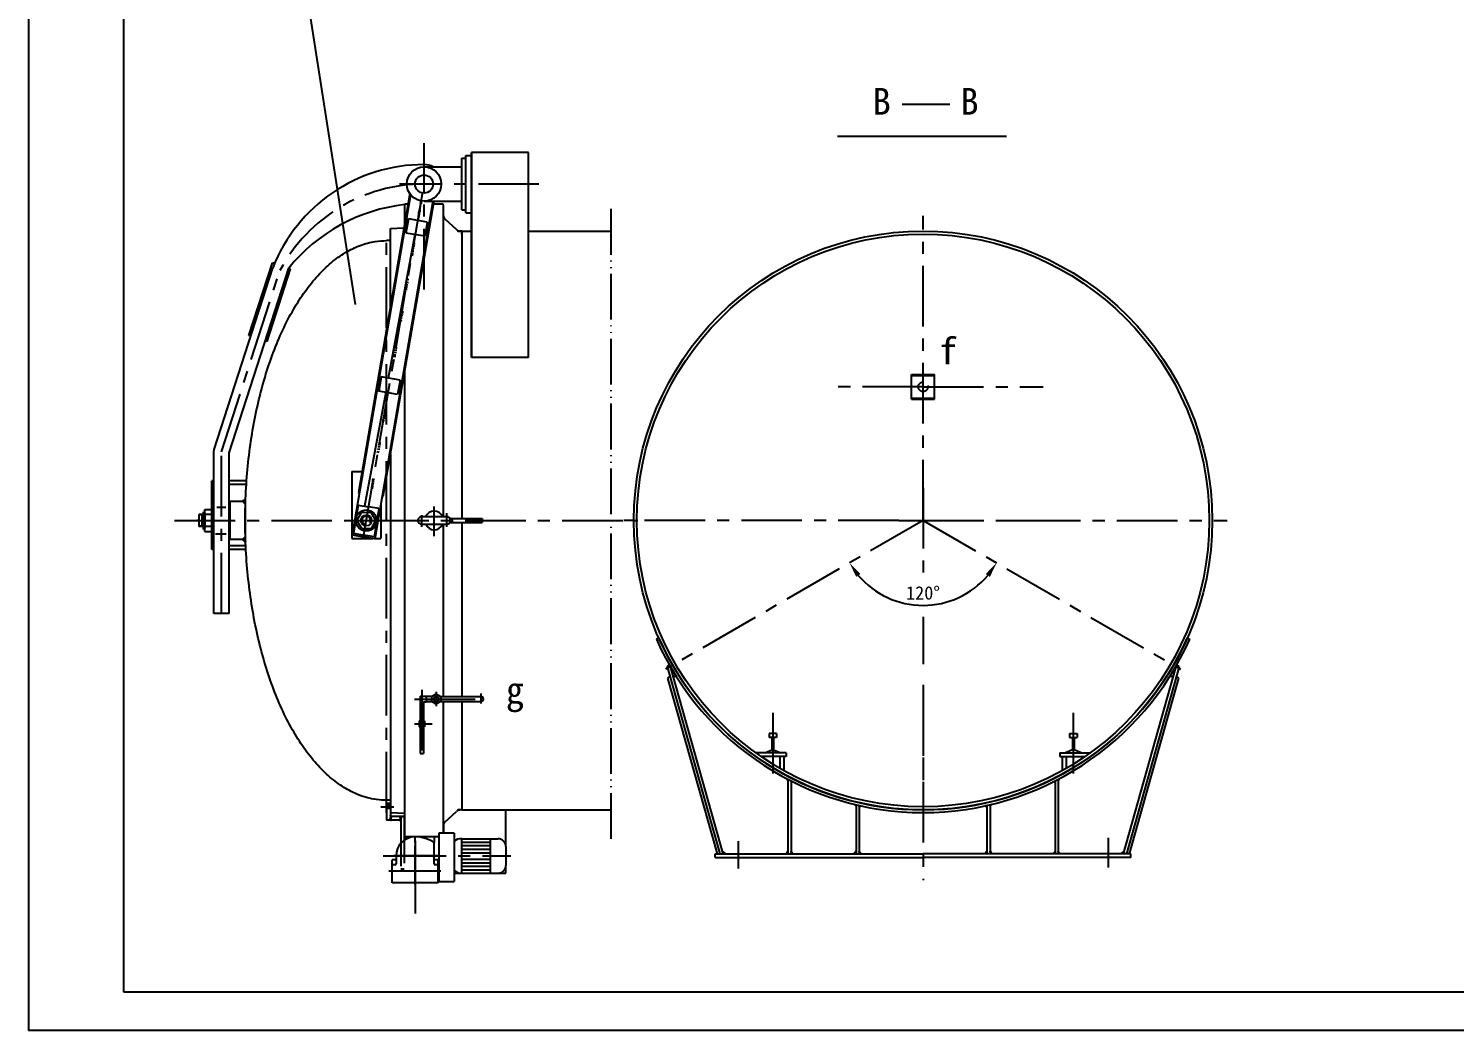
# Model space of a CAD drawing. Extents: x 98 to 958, y 91 to 685.
# Drawn here: x 116.7 to 490.4, y 91.4 to 353.9 of the extents above; entities that cross this region are included whole.
import ezdxf

# ---------------------------------------------------------------- set-up
doc = ezdxf.new("R2010")
doc.units = 0
for name, pattern in [('ACAD_ISO02W100', [15, 12, -3]), ('ACAD_ISO05W100', [34, 24, -3, 0.5, -3, 0.5, -3]), ('CENTER', [50.8, 31.75, -6.35, 6.35, -6.35])]:
    doc.linetypes.add(name, pattern=pattern)
doc.layers.get('0').update_dxf_attribs({"linetype": 'CONTINUOUS'})
doc.layers.get('DEFPOINTS').update_dxf_attribs({"linetype": 'CONTINUOUS'})
for name, color, linetype in [('01', 5, 'CONTINUOUS'), ('02', 1, 'CENTER'), ('1', 1, 'CONTINUOUS'), ('3', 3, 'CONTINUOUS'), ('BREAK', 3, 'ACAD_ISO02W100'), ('CENTER', 1, 'CENTER'), ('LAYER1', 2, 'CONTINUOUS'), ('TEXT', 5, 'CONTINUOUS'), ('图层1', 7, 'CONTINUOUS')]:
    doc.layers.add(name, color=color, linetype=linetype)
doc.styles.add('STYLE1', font='SimSun.ttf')
doc.dimstyles.get("Standard").update_dxf_attribs({"dimtxt": 0.18, "dimasz": 0.18, "dimexe": 0.18, "dimexo": 0.0625, "dimgap": 0.09, "dimtad": 0, "dimtih": 1, "dimtoh": 1, "dimdec": 4, "dimzin": 0, "dimtxsty": 'STANDARD', "dimcen": 0.09, "dimazin": 3, "dimtfac": 1, "dimtdec": 4, "dimtofl": 0, "dimtmove": 0, "dimatfit": 3, "dimtolj": 1, "dimtzin": 0})
pattern_1 = [(45, (-1991.1429215, 371.4043086), (-0.0011225320151, 0.0011225320151), [])]
pattern_2 = [(45, (-1931.5400725, -333.3026568), (-0.0013258252147, 0.0013258252147), [])]
pattern_3 = [(135, (2400.4464238, -333.3026568), (0.0013258252147, 0.0013258252147), [])]

# ---------------------------------------------------------------- blocks, each defined once
blk = doc.blocks.new('*D16')
at = {"color": 0, "linetype": 'BYBLOCK'}
blk.add_arc((1244.28, 292.44), 22.25, 220.3125, 319.6875, dxfattribs=at)
for points in [[(1226.77, 277.66), (1227.86, 278.43), (1225.01, 281.31)], [(1260.71, 278.43), (1261.8, 277.66), (1263.55, 281.31)]]:
    blk.add_solid(points, dxfattribs=at)
at = {"layer": 'DEFPOINTS', "color": 0, "linetype": 'BYBLOCK'}
for p in [(1244.28, 292.44), (1244.28, 292.44), (1236.67, 271.53), (1176.77, 253.46), (1311.79, 253.46)]:
    blk.add_point(p, dxfattribs=at)
at = {"color": 0, "linetype": 'BYBLOCK', "insert": (1244.28, 273.44), "char_height": 3.5, "attachment_point": 5}
blk.add_mtext('\\A1;120°', dxfattribs=at)
blk = doc.blocks.new('A$C7B21413C')
h = blk.add_hatch()
h.set_pattern_fill('ANSI31', color=256, scale=0.00075, style=0)
h.set_pattern_definition([(45, (2633.3985045, 73.9722052), (-0.0016837980227, 0.0016837980227), [])])
edge = h.paths.add_edge_path()
edge.add_line((56.91437, 139.18114), (56.04921, 138.59546))
edge.add_line((56.04921, 138.59546), (56.79921, 137.84546))
edge.add_line((56.79921, 137.84546), (56.86102, 137.84764))
edge.add_spline(control_points=[(56.86102, 137.84764), (56.87673, 138.29245), (56.89452, 138.73698), (56.91437, 139.18114)], knot_values=[4.623223853, 4.623223853, 4.623223853, 4.623223853, 4.641841934, 4.641841934, 4.641841934, 4.641841934], degree=3, periodic=0)
h = blk.add_hatch()
h.set_pattern_fill('ANSI31', color=256, scale=0.00075, style=0)
h.set_pattern_definition([(315, (2633.3985045, 193.1906274), (-0.0016837980227, -0.0016837980227), [])])
edge = h.paths.add_edge_path()
edge.add_line((56.91437, 127.98169), (56.04921, 128.56738))
edge.add_line((56.04921, 128.56738), (56.79921, 129.31738))
edge.add_line((56.79921, 129.31738), (56.86102, 129.3152))
edge.add_spline(control_points=[(56.86102, 129.3152), (56.87673, 128.87038), (56.89452, 128.42585), (56.91437, 127.98169)], knot_values=[4.623223853, 4.623223853, 4.623223853, 4.623223853, 4.641841934, 4.641841934, 4.641841934, 4.641841934], degree=3, periodic=0)
at = {"ltscale": 0.5}
h = blk.add_hatch(dxfattribs=at)
h.set_pattern_fill('ANSI31', color=256, scale=0.015, style=0)
h.set_pattern_definition(pattern_2)
h.paths.add_polyline_path([(168.20223, 95.33142, -0.001992584), (167.89947, 95.86067), (167.37117, 95.33142)])
h = blk.add_hatch(dxfattribs=at)
h.set_pattern_fill('ANSI31', color=256, scale=0.015, style=0)
h.set_pattern_definition(pattern_3)
h.paths.add_polyline_path([(301.53518, 95.33142), (301.00688, 95.86067, -0.001992584), (300.70412, 95.33142)])
h = blk.add_hatch(dxfattribs=at)
h.set_pattern_fill('ANSI31', color=256, scale=0.015, style=0)
h.set_pattern_definition(pattern_2)
h.paths.add_polyline_path([(199.05318, 65.76483, -0.001068641), (198.76361, 65.91676), (199.05318, 65.38088)])
h.paths.add_polyline_path([(200.15881, 65.19906, -0.001118617), (199.85318, 65.3532), (199.85318, 65.01409)])
h = blk.add_hatch(dxfattribs=at)
h.set_pattern_fill('ANSI31', color=256, scale=0.015, style=0)
h.set_pattern_definition([(45, (-1931.5400725, -333.3026568), (-0.0013258252147, 0.0013258252147), [])])
h.paths.add_polyline_path([(199.05318, 65.38088), (198.76361, 65.91676, 0.001068641), (199.05318, 65.76483)])
h.paths.add_polyline_path([(199.85318, 65.01409), (199.85318, 65.3532, 0.001118617), (200.15881, 65.19906)])
h = blk.add_hatch(dxfattribs=at)
h.set_pattern_fill('ANSI31', color=256, scale=0.015, style=0)
h.set_pattern_definition(pattern_3)
h.paths.add_polyline_path([(269.85318, 65.38088), (270.14274, 65.91676, -0.001068641), (269.85318, 65.76483)])
h.paths.add_polyline_path([(269.05318, 65.01409), (269.05318, 65.3532, -0.001118617), (268.74755, 65.19906)])
h = blk.add_hatch()
h.set_pattern_fill('ANSI31', color=256, scale=0.0005, angle=180, style=0)
h.set_pattern_definition(pattern_1)
h.paths.add_polyline_path([(95.16642, 56.08142), (94.82775, 56.08142), (94.82775, 56.39912)])
h.paths.add_polyline_path([(95.16642, 56.08142), (94.82775, 55.60287), (94.82775, 56.08142)])
h = blk.add_hatch()
h.set_pattern_fill('ANSI31', color=256, scale=0.0005, angle=180, style=0)
h.set_pattern_definition(pattern_1)
h.paths.add_polyline_path([(97.28658, 56.08142), (97.57775, 56.08142), (97.57775, 55.61926)])
h.paths.add_polyline_path([(97.57775, 55.61926), (97.57775, 56.08142), (97.8669, 56.08142)])
h = blk.add_hatch(dxfattribs=at)
h.set_pattern_fill('ANSI31', color=256, scale=0.015, style=0)
h.set_pattern_definition(pattern_2)
h.paths.add_polyline_path([(216.90318, 58.70981), (216.90318, 59.12171, -0.001400599), (216.4863, 59.2212)])
h.paths.add_polyline_path([(217.70318, 58.93768), (217.70318, 58.58381), (218.16268, 58.83605, -0.001537927)])
h = blk.add_hatch(dxfattribs=at)
h.set_pattern_fill('ANSI31', color=256, scale=0.015, style=0)
h.set_pattern_definition(pattern_3)
h.paths.add_polyline_path([(252.42005, 59.2212, -0.001400599), (252.00318, 59.12171), (252.00318, 58.70981)])
h.paths.add_polyline_path([(250.74368, 58.83605), (251.20318, 58.58381), (251.20318, 58.93768, -0.001537927)])
h = blk.add_hatch()
h.set_pattern_fill('ANSI31', color=256, scale=0.0005, angle=180, style=0)
h.set_pattern_definition(pattern_1)
h.paths.add_polyline_path([(94.82775, 55.08142), (94.61479, 55.08142), (94.82775, 55.56787)])
h.paths.add_polyline_path([(94.82775, 55.56787), (95.09637, 55.08142), (94.82775, 55.08142)])
h = blk.add_hatch()
h.set_pattern_fill('ANSI31', color=256, scale=0.0005, angle=180, style=0)
h.set_pattern_definition(pattern_1)
h.paths.add_polyline_path([(97.24831, 55.08142), (97.57775, 55.5619), (97.57775, 55.08142)])
h.paths.add_polyline_path([(97.57775, 55.08142), (97.57775, 54.74618), (97.24831, 55.08142)])
h = blk.add_hatch(dxfattribs=at)
h.set_pattern_fill('ANSI31', color=256, scale=0.015, style=0)
h.set_pattern_definition(pattern_2)
h.paths.add_polyline_path([(181.80487, 46.98622), (182.00318, 46.28142), (182.63071, 46.28142)])
h = blk.add_hatch(dxfattribs=at)
h.set_pattern_fill('ANSI31', color=256, scale=0.015, style=0)
h.set_pattern_definition(pattern_2)
h.paths.add_polyline_path([(198.55576, 46.28142), (199.05318, 46.28142), (199.05318, 46.94719)])
h.paths.add_polyline_path([(199.85318, 46.89956), (199.85318, 46.28142), (200.43062, 46.28142)])
h = blk.add_hatch(dxfattribs=at)
h.set_pattern_fill('ANSI31', color=256, scale=0.015, style=0)
h.set_pattern_definition([(45, (-1913.6900725, -333.3026568), (-0.0013258252147, 0.0013258252147), [])])
h.paths.add_polyline_path([(216.90318, 46.94719), (216.40576, 46.28142), (216.90318, 46.28142)])
h.paths.add_polyline_path([(217.70318, 46.89956), (217.70318, 46.28142), (218.28062, 46.28142)])
h = blk.add_hatch(dxfattribs=at)
h.set_pattern_fill('ANSI31', color=256, scale=0.015, style=0)
h.set_pattern_definition([(135, (2382.5964238, -333.3026568), (0.0013258252147, 0.0013258252147), [])])
h.paths.add_polyline_path([(252.00318, 46.94719), (252.50059, 46.28142), (252.00318, 46.28142)])
h.paths.add_polyline_path([(251.20318, 46.89956), (251.20318, 46.28142), (250.62573, 46.28142)])
h = blk.add_hatch(dxfattribs=at)
h.set_pattern_fill('ANSI31', color=256, scale=0.015, style=0)
h.set_pattern_definition(pattern_3)
h.paths.add_polyline_path([(269.85318, 46.94719), (269.85318, 46.28142), (270.35059, 46.28142)])
h.paths.add_polyline_path([(268.47573, 46.28142), (269.05318, 46.28142), (269.05318, 46.89956)])
h = blk.add_hatch(dxfattribs=at)
h.set_pattern_fill('ANSI31', color=256, scale=0.015, style=0)
h.set_pattern_definition(pattern_3)
h.paths.add_polyline_path([(286.27564, 46.28142), (286.90318, 46.28142), (287.10148, 46.98622)])
at = {"layer": '3', "linetype": 'ACAD_ISO02W100', "ltscale": 0.5}
h = blk.add_hatch(dxfattribs=at)
h.set_pattern_fill('ANSI31', color=256, scale=0.0005, angle=-99.7559, style=0)
h.set_pattern_definition([(215.2441, (292.28488778, 325.38647946), (-3.6066318361e-05, 5.1043811377e-05), [])])
h.paths.add_polyline_path([(86.699, 140.66106), (86.74143, 140.90783), (86.49505, 140.9502)])
h = blk.add_hatch(dxfattribs=at)
h.set_pattern_fill('ANSI31', color=256, scale=0.0005, angle=-99.7559, style=0)
h.set_pattern_definition([(305.2441, (-39.46894245, 382.42738492), (5.1043811377e-05, 3.6066318361e-05), [])])
h.paths.add_polyline_path([(92.90105, 139.84876), (92.65466, 139.89113), (92.61223, 139.64436)])
for p, q in [((25, 10), (25, 584)), ((228.9969, 242.60093), (241.47245, 242.60093)), ((212.03805, 234.22496), (256.28713, 234.22496)), ((98.57775, 216.20642), (98.57775, 211.22405)), ((99.47739, 216.45642), (98.82775, 216.45642)), ((108.52775, 216.45642), (106.07277, 216.45642)), ((108.77775, 134.58142), (108.77775, 216.20642)), ((108.77775, 213.36569), (108.77775, 216.20642)), ((94.82775, 210.08142), (98.26111, 210.27216)), ((94.82775, 189.41379), (94.82775, 210.08142)), ((109.09509, 212.63495), (112.14541, 209.78531)), ((113.57775, 209.38142), (113.11863, 209.38142)), ((113.57775, 209.38142), (113.57775, 134.08142)), ((113.57775, 209.38142), (113.57775, 134.08142)), ((113.57775, 209.38142), (116.07775, 209.38142)), ((113.57775, 209.38142), (116.07775, 209.38142)), ((113.57775, 209.38142), (116.07775, 209.38142)), ((131.07775, 209.38142), (152.65865, 209.38142)), ((94.82775, 206.88142), (93.82775, 206.88142)), ((48.67076, 152.19531), (64.01813, 199.78163)), ((52.57421, 151.26688), (68.18575, 199.67227)), ((57.76403, 182.01901), (63.90298, 201.05354)), ((62.52266, 180.48427), (68.66161, 199.5188)), ((64.4644, 200.87247), (63.90298, 201.05354)), ((68.66161, 199.5188), (68.18575, 199.67227)), ((58.23989, 181.86553), (57.76403, 182.01901)), ((62.52266, 180.48427), (62.0468, 180.63774)), ((98.57775, 172.86488), (98.57775, 50.95642)), ((48.57421, 132.13142), (48.57421, 151.58142)), ((52.57421, 131.08142), (52.57421, 151.26688)), ((94.82775, 151.05462), (94.82775, 57.08142)), ((48.06393, 132.13142), (48.06393, 143.98641)), ((48.57421, 143.98641), (48.06393, 143.98641)), ((57.15094, 143.98641), (52.57421, 143.98641)), ((57.08439, 143.01759), (52.57421, 143.01759)), ((52.79921, 138.58142), (52.79919, 128.58142)), ((56.04921, 138.58142), (52.79921, 138.58142)), ((56.04921, 138.59546), (56.79921, 137.84546)), ((56.79921, 138.64392), (56.79919, 128.58142)), ((44.67421, 135.18142), (44.6742, 131.98142)), ((48.06393, 135.18142), (44.67421, 135.18142)), ((45.44171, 135.18142), (45.4417, 131.98142)), ((46.05671, 135.18142), (46.0567, 131.98142)), ((46.2492, 136.4393), (48.06393, 136.4393)), ((46.2492, 130.72353), (46.2492, 136.4393)), ((46.24921, 135.58142), (46.2492, 131.58142)), ((52.79921, 136.08142), (52.57421, 136.08142)), ((103.05275, 134.58142), (108.56438, 134.58142)), ((108.56438, 134.58142), (109.60275, 134.58142)), ((48.06393, 131.98142), (44.6742, 131.98142)), ((48.06393, 125.98676), (48.06393, 132.13142)), ((48.57421, 109.20642), (48.57421, 132.13142)), ((52.57421, 109.20642), (52.57421, 131.08142)), ((52.7992, 131.08142), (52.57421, 131.08142)), ((103.05275, 132.58142), (108.56438, 132.58142)), ((108.56438, 132.58142), (109.60275, 132.58142)), ((108.77775, 87.47913), (108.77775, 132.58142)), ((110.46878, 134.08142), (118.87775, 134.08142)), ((110.46878, 133.08142), (118.87775, 133.08142)), ((113.57775, 133.08142), (113.57775, 87.47913)), ((113.57775, 133.08142), (113.57775, 87.47913)), ((118.87775, 134.08142), (118.87775, 133.08142)), ((46.2492, 130.72353), (48.06393, 130.72353)), ((56.04921, 128.58142), (52.79919, 128.58142)), ((56.04921, 128.56738), (56.79921, 129.31738)), ((48.57421, 125.98676), (48.06393, 125.98676)), ((56.92862, 126.95558), (52.57421, 126.95558)), ((56.97609, 125.98676), (52.57421, 125.98676)), ((52.57421, 109.20642), (48.57421, 109.20642)), ((102.67775, 87.56038), (102.67775, 72.56038)), ((102.67775, 87.56038), (104.17775, 87.56038)), ((103.47775, 86.06038), (103.47775, 72.56038)), ((103.47775, 86.06038), (104.17775, 86.06038)), ((104.17775, 87.56038), (104.17775, 86.06038)), ((105.72111, 87.47913), (104.17775, 87.47913)), ((104.17775, 86.14163), (105.72111, 86.14163)), ((105.72028, 87.47865), (106.87775, 88.14691)), ((105.72028, 86.14211), (105.72028, 87.47865)), ((106.87775, 85.47384), (105.72028, 86.14211)), ((106.87775, 88.14691), (108.03523, 87.47865)), ((108.03523, 86.14211), (106.87775, 85.47384)), ((108.0344, 87.47913), (118.57775, 87.47913)), ((108.0344, 86.14163), (118.57775, 86.14163)), ((108.03523, 87.47865), (108.03523, 86.14211)), ((108.77775, 51.70642), (108.77775, 86.14163)), ((113.57775, 86.14163), (113.57775, 57.78142)), ((113.57775, 86.14163), (113.57775, 57.78142)), ((102.37775, 81.06038), (102.67775, 81.06038)), ((102.37775, 81.06038), (102.37775, 79.56038)), ((102.37775, 79.56038), (103.77775, 79.56038)), ((102.67775, 79.56038), (103.47775, 79.56038)), ((103.47775, 81.06038), (103.77775, 81.06038)), ((103.77775, 81.06038), (103.77775, 79.56038)), ((102.67775, 72.56038), (103.47775, 72.56038)), ((94.82775, 60.28142), (93.82775, 60.28142)), ((94.82775, 59.48142), (93.82775, 59.48142)), ((93.82775, 59.48142), (93.82775, 55.08142)), ((94.82775, 59.00642), (93.82775, 59.00642)), ((94.82775, 58.15642), (93.82775, 58.15642)), ((94.82775, 59.74051), (94.82775, 57.08142)), ((94.82775, 59.74051), (94.82775, 57.08142)), ((94.82775, 59.48142), (94.82775, 55.08142)), ((94.82775, 57.08142), (94.82775, 55.08142)), ((94.82775, 57.08142), (98.57775, 56.87308)), ((94.82775, 56.39912), (95.16642, 56.08142)), ((95.16642, 56.08142), (94.82775, 55.60287)), ((98.57775, 56.08142), (94.82775, 56.08142)), ((97.57775, 55.61926), (97.28658, 56.08142)), ((97.57775, 56.08142), (97.57775, 49.01361)), ((97.8669, 56.08142), (97.57775, 55.61926)), ((98.42775, 56.08142), (98.42775, 49.7795)), ((98.57775, 58.8774), (98.57775, 50.95642)), ((109.09509, 54.52788), (112.14541, 57.37752)), ((113.57775, 57.78142), (113.11863, 57.78142)), ((113.57775, 57.78142), (152.65865, 57.78142)), ((97.57775, 55.08142), (93.82775, 55.08142)), ((94.61479, 55.08142), (94.82775, 55.56787)), ((94.82775, 55.56787), (95.09637, 55.08142)), ((97.57775, 55.5619), (97.24831, 55.08142)), ((97.24831, 55.08142), (97.57775, 54.74618)), ((108.77775, 53.79714), (108.77775, 51.70642)), ((108.77775, 53.76146), (108.77775, 51.70642)), ((107.5506, 50.70642), (98.82775, 50.70642)), ((98.82775, 50.70642), (98.82775, 50.03654)), ((106.32775, 50.70642), (106.32775, 49.20642)), ((831, 10), (25, 10))]:
    blk.add_line(p, q)
at = {"ltscale": 0.5}
for p, q in [((113.57775, 214.95642), (113.57775, 228.45642)), ((113.57775, 228.45642), (114.57775, 228.45642)), ((114.57775, 214.95642), (114.57775, 228.45642)), ((103.67775, 226.20642), (113.57775, 226.20642)), ((103.67775, 217.20642), (113.57775, 217.20642)), ((102.53302, 213.12682), (101.92339, 213.23164)), ((102.60136, 213.52433), (101.99173, 213.62915)), ((102.6674, 215.83014), (102.03196, 212.13437)), ((102.66971, 213.92184), (102.06008, 214.02666)), ((102.7466, 214.36905), (102.13697, 214.47386)), ((102.80213, 214.69202), (102.1925, 214.79684)), ((113.57775, 214.95642), (114.57775, 214.95642)), ((101.23284, 208.46779), (94.28629, 170.85385)), ((101.31864, 206.06392), (100.70901, 206.16874)), ((100.78895, 202.9832), (100.17932, 203.08802)), ((100.86584, 203.4304), (100.25621, 203.53522)), ((100.96836, 204.02667), (100.35873, 204.13149)), ((101.09651, 204.772), (100.48688, 204.87682)), ((101.21185, 205.4428), (100.60222, 205.54762)), ((99.35978, 194.67105), (98.75015, 194.77587)), ((99.44948, 195.19278), (98.83985, 195.2976)), ((99.55628, 195.8139), (98.94665, 195.91871)), ((99.69297, 196.60892), (99.08334, 196.71374)), ((99.25299, 194.04994), (98.64336, 194.15475)), ((98.06545, 187.14316), (97.45582, 187.24798)), ((98.15516, 187.66489), (97.54553, 187.76971)), ((98.23632, 188.13694), (97.62669, 188.24176)), ((97.83905, 185.8264), (97.22942, 185.93122)), ((97.9672, 186.57174), (97.35757, 186.67655)), ((96.22656, 176.44802), (95.61693, 176.55284)), ((96.30345, 176.89522), (95.69382, 177.00004)), ((96.41024, 177.51634), (95.80061, 177.62116)), ((96.50849, 178.08776), (95.89886, 178.19258)), ((96.60674, 178.65919), (95.99711, 178.764)), ((231.45318, 165.33142), (231.45318, 171.83142)), ((231.45318, 171.83142), (237.45318, 171.83142)), ((237.45318, 165.33142), (237.45318, 171.83142)), ((93.60526, 167.16621), (88.09569, 137.3332)), ((231.45318, 165.33142), (237.45318, 165.33142)), ((93.5353, 160.79547), (92.92567, 160.90029)), ((93.64209, 161.41658), (93.03246, 161.5214)), ((93.77879, 162.21161), (93.16916, 162.31643)), ((93.3388, 159.65262), (92.72917, 159.75744)), ((93.44559, 160.27373), (92.83596, 160.37855)), ((92.24097, 153.26758), (91.63134, 153.3724)), ((92.32213, 153.73963), (91.7125, 153.84444)), ((48.57421, 151.58142), (48.67076, 152.19531)), ((91.92487, 151.42909), (91.31524, 151.5339)), ((92.05302, 152.17442), (91.44339, 152.27924)), ((92.15127, 152.74584), (91.54164, 152.85066)), ((90.31237, 142.05071), (89.70274, 142.15553)), ((90.38926, 142.49791), (89.77963, 142.60273)), ((90.49606, 143.11902), (89.88643, 143.22384)), ((90.5943, 143.69045), (89.98468, 143.79527)), ((90.69255, 144.26187), (90.08292, 144.36669)), ((86.07787, 133.56906), (87.27107, 135.69598)), ((87.28223, 135.7026), (89.72079, 135.73272)), ((89.73211, 135.72637), (90.97748, 133.62957)), ((87.32339, 131.45928), (86.07803, 133.55608)), ((87.33472, 131.45293), (89.77328, 131.48305)), ((90.97764, 133.61659), (89.78444, 131.48967)), ((87.86798, 129.75566), (87.79172, 129.31217)), ((165.20643, 102.75078), (164.56695, 102.46606)), ((303.69992, 102.75078), (304.3394, 102.46606)), ((167.37117, 95.33142), (167.89947, 95.86067)), ((167.37117, 95.33142), (181.17211, 46.28142)), ((168.20223, 95.33142), (167.37117, 95.33142)), ((168.20223, 95.33142), (182.00318, 46.28142)), ((300.70412, 95.33142), (286.90318, 46.28142)), ((301.53518, 95.33142), (287.73424, 46.28142)), ((300.70412, 95.33142), (301.53518, 95.33142)), ((301.53518, 95.33142), (301.00688, 95.86067)), ((168.07458, 92.83142), (167.51351, 92.27035)), ((167.51351, 92.27035), (180.45318, 46.28142)), ((168.90564, 92.83142), (169.70993, 92.83142)), ((301.39284, 92.27035), (288.45318, 46.28142)), ((299.19642, 92.83142), (300.00071, 92.83142)), ((300.83177, 92.83142), (301.39284, 92.27035)), ((194.07818, 77.78589), (194.07818, 76.70776)), ((196.07818, 77.78589), (194.07818, 77.78589)), ((194.85943, 76.70776), (194.07818, 76.70776)), ((194.85943, 76.70776), (194.85943, 73.53589)), ((195.29693, 76.70776), (195.29693, 73.53589)), ((196.07818, 76.70776), (195.29693, 76.70776)), ((196.07818, 77.78589), (196.07818, 76.70776)), ((272.82818, 77.78589), (274.82818, 77.78589)), ((272.82818, 77.78589), (272.82818, 76.70776)), ((272.82818, 76.70776), (273.60943, 76.70776)), ((273.60943, 76.70776), (273.60943, 73.53589)), ((274.04693, 76.70776), (274.82818, 76.70776)), ((274.04693, 76.70776), (274.04693, 73.53589)), ((274.82818, 77.78589), (274.82818, 76.70776)), ((198.57818, 72.75464), (190.57718, 72.75464)), ((198.57818, 71.75464), (191.97733, 71.75464)), ((193.01568, 72.75464), (194.85943, 73.53589)), ((195.29693, 73.53589), (197.14068, 72.75464)), ((196.95318, 71.75464), (196.95318, 68.61632)), ((197.95318, 71.75464), (197.95318, 68.06234)), ((198.57818, 72.75464), (198.57818, 71.75464)), ((270.32818, 72.75464), (278.32917, 72.75464)), ((270.32818, 72.75464), (270.32818, 71.75464)), ((270.32818, 71.75464), (276.92903, 71.75464)), ((270.95318, 71.75464), (270.95318, 68.06234)), ((273.60943, 73.53589), (271.76568, 72.75464)), ((271.95318, 71.75464), (271.95318, 68.61632)), ((275.89068, 72.75464), (274.04693, 73.53589)), ((198.76361, 65.91676), (199.05318, 65.38088)), ((198.76361, 65.91676), (199.05318, 65.38088)), ((199.05318, 65.76483), (199.05318, 46.28142)), ((199.85318, 65.3532), (199.85318, 46.28142)), ((200.15881, 65.19906), (199.85318, 65.01409)), ((200.15881, 65.19906), (199.85318, 65.01409)), ((268.74755, 65.19906), (269.05318, 65.01409)), ((269.05318, 65.3532), (269.05318, 46.28142)), ((270.14274, 65.91676), (269.85318, 65.38088)), ((269.85318, 65.76483), (269.85318, 46.28142)), ((125.07345, 48.58552), (125.07345, 57.78142)), ((216.4863, 59.2212), (216.90318, 58.70981)), ((216.90318, 59.12171), (216.90318, 46.28142)), ((217.70318, 58.93768), (217.70318, 46.28142)), ((218.16268, 58.83605), (217.70318, 58.58381)), ((250.74368, 58.83605), (251.20318, 58.58381)), ((251.20318, 58.93768), (251.20318, 46.28142)), ((252.42005, 59.2212), (252.00318, 58.70981)), ((252.00318, 59.12171), (252.00318, 46.28142)), ((111.5506, 46.90642), (111.5506, 41.69579)), ((179.95318, 46.28142), (234.45318, 46.28142)), ((179.95318, 45.28142), (179.95318, 46.28142)), ((179.95318, 45.28142), (234.45318, 45.28142)), ((181.80487, 46.98622), (182.63071, 46.28142)), ((199.05318, 46.94719), (198.55576, 46.28142)), ((199.85318, 46.89956), (200.43062, 46.28142)), ((216.90318, 46.94719), (216.40576, 46.28142)), ((217.70318, 46.89956), (218.28062, 46.28142)), ((288.95318, 46.28142), (234.45318, 46.28142)), ((288.95318, 45.28142), (234.45318, 45.28142)), ((251.20318, 46.89956), (250.62573, 46.28142)), ((252.00318, 46.94719), (252.50059, 46.28142)), ((269.05318, 46.89956), (268.47573, 46.28142)), ((269.85318, 46.94719), (270.35059, 46.28142)), ((287.10148, 46.98622), (286.27564, 46.28142)), ((288.95318, 45.28142), (288.95318, 46.28142)), ((125.07345, 41.20642), (125.07345, 42.82731))]:
    blk.add_line(p, q, dxfattribs=at)
at = {"linetype": 'BYBLOCK', "ltscale": 0.5}
for p, q in [((114.57775, 214.20642), (114.57775, 229.20642)), ((114.57775, 229.20642), (116.07775, 229.20642)), ((116.07775, 176.27324), (116.07775, 229.95642)), ((116.07775, 229.95642), (116.07775, 176.27324)), ((131.07775, 229.95642), (116.07775, 229.95642)), ((116.07775, 214.20642), (116.07775, 229.20642)), ((131.07775, 176.26937), (131.07775, 229.95642)), ((131.07775, 209.38142), (131.07775, 229.95642)), ((114.57775, 214.20642), (116.07775, 214.20642)), ((113.57775, 208.58142), (113.57775, 209.38142)), ((131.07775, 176.26937), (116.07775, 176.27324))]:
    blk.add_line(p, q, dxfattribs=at)
at = {"linetype": 'CONTINUOUS', "ltscale": 0.5}
for p, q in [((100.15278, 218.90917), (84.83511, 129.82052)), ((99.94734, 219.18967), (86.49505, 140.9502)), ((105.94806, 217.20642), (90.74834, 128.80382)), ((106.20172, 217.20642), (92.90105, 139.84876)), ((99.07535, 212.64273), (98.4399, 208.94696)), ((99.56811, 212.558), (98.93267, 208.86223)), ((104.49581, 211.71075), (99.56811, 212.558)), ((104.49581, 211.71075), (103.86037, 208.01498)), ((104.98858, 211.62602), (104.35314, 207.93025)), ((103.86037, 208.01498), (98.93267, 208.86223)), ((91.9584, 171.2501), (91.32296, 167.55433)), ((92.45117, 171.16538), (91.81573, 167.46961)), ((97.37887, 170.31812), (92.45117, 171.16538)), ((97.37887, 170.31812), (96.74342, 166.62235)), ((97.87164, 170.2334), (97.23619, 166.53763)), ((96.74342, 166.62235), (91.81573, 167.46961)), ((84.72775, 146.39319), (84.72775, 128.89319)), ((84.72775, 146.39319), (87.4309, 146.39319)), ((86.49505, 140.9502), (86.74143, 140.90783)), ((86.49505, 140.9502), (86.699, 140.66106)), ((92.90105, 139.84876), (92.61223, 139.64436)), ((92.90105, 139.84876), (92.65466, 139.89113)), ((86.42863, 137.61319), (85.62432, 132.93528)), ((86.42863, 137.61319), (89.13886, 137.1472)), ((91.84909, 136.68121), (89.13886, 137.1472)), ((91.84909, 136.68121), (91.04478, 132.0033)), ((92.32775, 137.9898), (92.32775, 128.89319)), ((85.62432, 132.93528), (85.15775, 130.22165)), ((91.04478, 132.0033), (90.57821, 129.28967)), ((84.72775, 129.87076), (84.72775, 128.89319)), ((84.72775, 128.89319), (90.22857, 128.89319)), ((84.83511, 129.82052), (87.79172, 129.31217)), ((85.15775, 130.22165), (87.86798, 129.75566)), ((90.74834, 128.80382), (87.79172, 129.31217)), ((90.57821, 129.28967), (87.86798, 129.75566)), ((90.7637, 128.89319), (92.32775, 128.89319))]:
    blk.add_line(p, q, dxfattribs=at)
at = {"linetype": 'ACAD_ISO02W100', "ltscale": 0.5}
for p, q in [((102.83753, 216.81963), (102.59536, 216.86127)), ((102.59536, 216.86127), (103.13005, 216.76934)), ((102.79215, 216.55571), (102.88314, 217.08491)), ((102.79215, 216.55571), (102.88314, 217.08491))]:
    blk.add_line(p, q, dxfattribs=at)
at = {"linetype": 'CONTINUOUS', "ltscale": 0.5}
for centre, radius in [((103.67775, 221.70642), 4.5), ((103.67775, 221.70642), 2.375), ((88.52775, 133.59283), 2.75)]:
    blk.add_circle(centre, radius, dxfattribs=at)
for centre, radius in [((103.67775, 221.70642), 2.375), ((106.87775, 86.81038), 0.66875)]:
    blk.add_circle(centre, radius)
at = {"ltscale": 0.5}
for centre, radius in [((234.45318, 133.58142), 75.8), ((234.45318, 133.58142), 75), ((88.52775, 133.59283), 1.4)]:
    blk.add_circle(centre, radius, dxfattribs=at)
for centre, radius, start, end in [((103.67775, 184.19322), 42.61319, 90, 158.5424457), ((103.67775, 221.70642), 5.1, 61.9275131, 90), ((103.67775, 170.94578), 45.66064, 96.4129517, 141.0140074), ((98.82775, 216.20642), 0.25, 90, 180), ((108.52775, 216.20642), 0.25, 0, 90), ((109.77775, 213.36569), 1, 180, 226.948085), ((113.1694, 210.88142), 1.5, 226.948085, 270), ((103.05275, 133.58142), 1, 90, 270), ((106.32775, 133.58142), 2.45, 24.0895061, 155.9104939), ((109.60275, 133.58142), 1, 270, 90), ((106.32775, 133.58142), 2.45, 204.0895061, 335.9104939), ((118.57775, 86.81038), 0.66875, 270, 90), ((113.1694, 56.28142), 1.5, 90, 133.051915), ((109.77775, 53.79714), 1, 133.051915, 180), ((98.82775, 50.95642), 0.25, 180, 270)]:
    blk.add_arc(centre, radius, start, end)
for radius, start, end in [(76.5, 204, 270), (75.8, 204, 270), (75.8, 270, 336), (76.5, 270, 336)]:
    blk.add_arc((234.45318, 133.58142), radius, start, end, dxfattribs=at)
blk.add_open_spline([(93.82775, 60.28142), (92.9534, 60.28142), (92.07905, 60.34206), (90.33609, 60.58403), (89.4675, 60.76534), (87.74143, 61.24691), (86.88395, 61.54715), (84.73798, 62.45255), (83.46009, 63.13504), (80.95548, 64.75986), (79.72872, 65.70217), (77.33831, 67.83377), (76.17464, 69.02307), (73.92133, 71.63437), (72.83169, 73.05638), (70.73683, 76.11705), (69.73161, 77.75571), (67.81545, 81.23163), (66.90452, 83.06888), (65.1861, 86.92185), (64.37862, 88.93758), (62.87544, 93.12545), (62.17973, 95.29759), (60.90737, 99.77448), (60.33072, 102.07922), (59.30256, 106.796), (58.85105, 109.20803), (58.078, 114.11282), (57.75645, 116.60558), (57.24676, 121.64438), (57.05862, 124.19041), (56.81776, 129.30765), (56.76505, 131.87885), (56.79561, 137.01807), (56.87889, 139.58608), (57.18055, 144.69057), (57.39893, 147.22705), (57.96843, 152.2405), (58.31956, 154.71747), (59.15082, 159.58462), (59.63094, 161.97478), (60.71507, 166.64204), (61.31908, 168.91911), (62.64461, 173.33516), (63.36613, 175.47414), (64.91916, 179.59055), (65.75067, 181.56798), (67.51515, 185.33968), (68.44812, 187.13394), (70.40619, 190.51964), (71.43128, 192.11107), (73.56358, 195.07349), (74.67079, 196.44448), (76.95684, 198.9504), (78.13568, 200.08533), (80.55385, 202.1052), (81.79321, 202.99013), (84.32009, 204.49752), (85.60764, 205.11995), (88.21619, 206.09151), (89.53718, 206.44057), (91.85036, 206.80385), (92.83905, 206.88142), (93.82775, 206.88142)], degree=3, knots=[3.141592654, 3.141592654, 3.141592654, 3.141592654, 3.210894381, 3.210894381, 3.280196109, 3.280196109, 3.349497837, 3.349497837, 3.45525053, 3.45525053, 3.561003223, 3.561003223, 3.666755917, 3.666755917, 3.77250861, 3.77250861, 3.878261303, 3.878261303, 3.984013997, 3.984013997, 4.08976669, 4.08976669, 4.195519383, 4.195519383, 4.301272076, 4.301272076, 4.40702477, 4.40702477, 4.512777463, 4.512777463, 4.618530156, 4.618530156, 4.72428285, 4.72428285, 4.830035543, 4.830035543, 4.935788236, 4.935788236, 5.04154093, 5.04154093, 5.147293623, 5.147293623, 5.253046316, 5.253046316, 5.358799009, 5.358799009, 5.464551703, 5.464551703, 5.570304396, 5.570304396, 5.676057089, 5.676057089, 5.781809783, 5.781809783, 5.887562476, 5.887562476, 5.993315169, 5.993315169, 6.099067863, 6.099067863, 6.204820556, 6.204820556, 6.283185307, 6.283185307, 6.283185307, 6.283185307])
at = {"layer": '01', "ltscale": 0.5}
blk.add_line((73.33782, 268.37998), (85.64963, 190.18414), dxfattribs=at)
at = {"layer": '01'}
for p, q in [((45.44171, 135.03142), (44.67421, 135.03142)), ((45.4417, 132.13142), (44.6742, 132.13142)), ((92.36256, 58.58142), (95.7782, 58.58142)), ((101.32775, 47.04689), (101.32775, 30.60207))]:
    blk.add_line(p, q, dxfattribs=at)
at = {"layer": '01', "ltscale": 0.5}
blk.add_arc((88.52775, 133.59283), 1.125, 327.0459149, 256.6586132, dxfattribs=at)
at = {"layer": '01'}
for p in [(112.57775, 209.38142), (112.57775, 57.78142)]:
    blk.add_point(p, dxfattribs=at)
at = {"layer": '02', "ltscale": 0.5}
for p, q in [((234.45318, 142.15896), (234.45318, 118.44122)), ((44.6742, 133.58142), (44.09222, 133.58142)), ((234.45318, 133.58142), (166.9423, 94.60399)), ((234.45318, 133.58142), (301.96405, 94.60399)), ((234.45318, 108.3619), (234.45318, 95.98358)), ((234.45318, 90.51191), (234.45318, 39.37533)), ((185.95318, 49.57598), (185.95318, 42.3898)), ((282.95318, 50.47425), (282.95318, 42.68922))]:
    blk.add_line(p, q, dxfattribs=at)
at = {"layer": '1', "linetype": 'CENTER', "ltscale": 0.5}
for p, q in [((103.67775, 194.12059), (103.67775, 232.43001)), ((87.71971, 128.89319), (103.67775, 221.70642)), ((133.76776, 221.70642), (97.24778, 221.70642)), ((234.45318, 133.58142), (234.45318, 213.39017)), ((93.82775, 57.08142), (93.82775, 207.56517)), ((101.23284, 208.46779), (94.28629, 170.85385)), ((50.57421, 151.58142), (65.92158, 199.16774)), ((234.45318, 160.61246), (234.45318, 173.95874)), ((234.45318, 168.58142), (210.44205, 168.58142)), ((234.45318, 168.58142), (265.96229, 168.58142)), ((50.57421, 109.20642), (50.57421, 151.58142)), ((45.74921, 135.85621), (45.7492, 131.20022)), ((49.36722, 137.08142), (51.71753, 137.08142)), ((38.24873, 133.58142), (159.73076, 133.58142)), ((84.30873, 133.58142), (90.46057, 133.58142)), ((148.74029, 133.58142), (153.12046, 133.58142)), ((228.12046, 133.58142), (155.99503, 133.58142)), ((228.12046, 133.58142), (262.07587, 133.58142)), ((234.45318, 133.58142), (295.81521, 133.58142)), ((234.45318, 133.58142), (314.16351, 133.58142)), ((49.01246, 130.08142), (51.76187, 130.08142)), ((101.17706, 86.81038), (119.94786, 86.81038)), ((103.07775, 89.18309), (103.07775, 71.91359)), ((106.87775, 88.7162), (106.87775, 84.91237)), ((118.57775, 88.23645), (118.57775, 85.632)), ((234.45318, 87.78332), (234.45318, 58.58142)), ((195.07818, 83.16361), (195.07818, 64.68486)), ((273.82818, 83.16361), (273.82818, 64.68486)), ((101.17706, 80.31038), (105.82309, 80.31038)), ((101.32775, 49.63201), (101.32775, 45.70642)), ((93.56534, 45.70642), (126.41195, 45.70642))]:
    blk.add_line(p, q, dxfattribs=at)
at = {"layer": '1'}
for p, q in [((108.77775, 212.93142), (108.77775, 213.36569)), ((109.09509, 212.63495), (108.77775, 212.93142)), ((112.57775, 209.38142), (112.14541, 209.78531)), ((112.57775, 209.38142), (113.11863, 209.38142)), ((56.04921, 138.59546), (56.91437, 139.18114)), ((56.79921, 137.84546), (56.86102, 137.84764)), ((56.04921, 128.56738), (56.91437, 127.98169)), ((56.79921, 129.31738), (56.86102, 129.3152)), ((112.57775, 57.78142), (112.14541, 57.37752)), ((112.57775, 57.78142), (113.11863, 57.78142)), ((109.09509, 54.52788), (108.77775, 54.23142)), ((108.77775, 54.23142), (108.77775, 53.79714))]:
    blk.add_line(p, q, dxfattribs=at)
at = {"layer": '1', "linetype": 'CENTER', "ltscale": 0.5}
blk.add_arc((103.67775, 178.83867), 42.86775, 90, 151.7990094, dxfattribs=at)
at = {"layer": '1'}
for p in [(108.77775, 212.93142), (108.77775, 54.23142)]:
    blk.add_point(p, dxfattribs=at)
at = {"layer": '3', "linetype": 'ACAD_ISO02W100', "ltscale": 0.5}
for p, q in [((231.45318, 171.58142), (237.45318, 171.58142)), ((231.45318, 165.58142), (237.45318, 165.58142)), ((103.05275, 131.90241), (103.05275, 134.94434)), ((109.60275, 131.90241), (109.60275, 135.514))]:
    blk.add_line(p, q, dxfattribs=at)
blk.add_circle((234.45318, 168.58142), 1.25, dxfattribs=at)
at = {"layer": 'BREAK', "ltscale": 0.5}
for p, q in [((97.57775, 49.01361), (97.57775, 42.20642)), ((98.42775, 49.7795), (98.42775, 42.20642)), ((98.42775, 42.20642), (97.57775, 42.20642))]:
    blk.add_line(p, q, dxfattribs=at)
at = {"layer": 'CENTER'}
for p, q in [((106.3319, 221.70642), (99.92775, 221.70642)), ((106.32775, 129.47629), (106.32775, 137.27199)), ((101.32775, 49.17757), (101.32775, 50.5654)), ((92.9522, 45.70642), (109.47838, 45.70642)), ((107.16711, 45.70642), (95.76173, 45.70642)), ((101.32775, 38.18918), (101.32775, 48.34825)), ((108.07675, 41.70642), (94.42846, 41.70642))]:
    blk.add_line(p, q, dxfattribs=at)
at = {"layer": 'LAYER1', "linetype": 'ACAD_ISO05W100', "ltscale": 0.5}
blk.add_line((152.65865, 215.19393), (152.65865, 49.70162), dxfattribs=at)
at = {"layer": 'TEXT'}
for p in [(0, 594), (841, 0)]:
    blk.add_line(p, (0, 0), dxfattribs=at)
at = {"layer": '图层1'}
for p, q in [((106.32775, 43.61473), (106.32775, 49.18973)), ((111.5506, 51.70642), (107.5506, 51.70642)), ((107.5506, 51.70642), (107.5506, 39.01642)), ((111.5506, 51.70642), (111.5506, 39.01642)), ((113.54273, 50.20642), (123.10971, 50.20642)), ((113.54273, 41.20642), (113.54273, 50.20642)), ((113.54273, 49.35214), (121.04273, 49.35214)), ((121.04273, 41.20642), (121.04273, 50.20642)), ((96.32775, 45.70642), (96.32775, 43.61473)), ((113.54273, 48.41651), (121.04273, 48.41651)), ((113.54273, 47.48087), (121.04273, 47.48087)), ((113.54273, 46.50456), (121.04273, 46.50456)), ((113.54273, 44.90827), (121.04273, 44.90827)), ((125.10971, 48.20642), (125.10971, 43.20642)), ((96.32775, 44.70642), (95.32775, 44.70642)), ((95.32775, 38.70642), (95.32775, 44.70642)), ((96.07775, 43.36473), (95.32775, 43.36473)), ((107.32775, 44.70642), (106.32775, 44.70642)), ((107.32775, 43.36473), (106.57775, 43.36473)), ((107.32775, 38.70642), (107.32775, 44.70642)), ((107.5506, 44.20642), (107.32775, 44.20642)), ((111.5506, 41.20642), (123.10971, 41.20642)), ((113.54273, 43.93196), (121.04273, 43.93196)), ((113.54273, 42.99632), (121.04273, 42.99632)), ((113.54273, 42.06069), (121.04273, 42.06069)), ((113.54273, 41.20642), (114.36059, 41.20642)), ((114.85059, 41.20642), (125.07345, 41.20642)), ((107.32775, 38.70642), (95.32775, 38.70642)), ((107.5506, 39.20642), (107.32775, 39.20642)), ((107.5506, 39.01642), (111.5506, 39.01642))]:
    blk.add_line(p, q, dxfattribs=at)
for centre, radius, start, end in [((101.32775, 45.70642), 5, 90, 180), ((101.32775, 41.70642), 9, 56.2510114, 90), ((113.14508, 48.20642), 2, 78.5317158, 142.8670871), ((123.10971, 48.20642), 2, 0, 90), ((96.07775, 43.61473), 0.25, 270, 0), ((106.57775, 43.61473), 0.25, 180, 270), ((113.14508, 43.20642), 2, 217.1329129, 281.4682842), ((123.10971, 43.20642), 2, 270, 0)]:
    blk.add_arc(centre, radius, start, end, dxfattribs=at)
at = {"style": 'STYLE1'}
for s, p in [('f', (238.62082, 174.50618)), ('g', (125.10081, 85.62933))]:
    blk.add_text(s, height=7, dxfattribs=at).set_placement(p)
at = {"char_height": 7, "width": 14.9024, "attachment_point": 1, "style": 'STYLE1'}
for insert in [(221.23723, 246.87867), (244.24807, 246.87867)]:
    blk.add_mtext('B\\f宋体|b0|i0|c134|p2;', dxfattribs=dict(at, insert=insert))
at = {"layer": '01', "ltscale": 0.5}
dim = blk.add_angular_dim_2l(base=(226.84193, 112.66968), line1=((234.45318, 133.58142), (301.96405, 94.60399)), line2=((234.45318, 133.58142), (166.9423, 94.60399)), dimstyle='STANDARD', override={"dimtxt": 3.5, "dimasz": 4, "dimexe": 1.25, "dimexo": 0.625, "dimgap": 1.5, "dimtad": 1, "dimtih": 0, "dimtoh": 0, "dimzin": 8, "dimcen": 2.5, "dimtofl": 1}, dxfattribs=at)
dim.commit()
dim.dimension.update_dxf_attribs({"geometry": '*D16', "text_midpoint": (234.45318, 114.57761), "insert": (-1009.829, -158.85847)})

msp = doc.modelspace()

# ---------------------------------------------------------------- block references
msp.add_blockref('A$C7B21413C', (116.66, 91.45))

doc.saveas('drawing.dxf')
